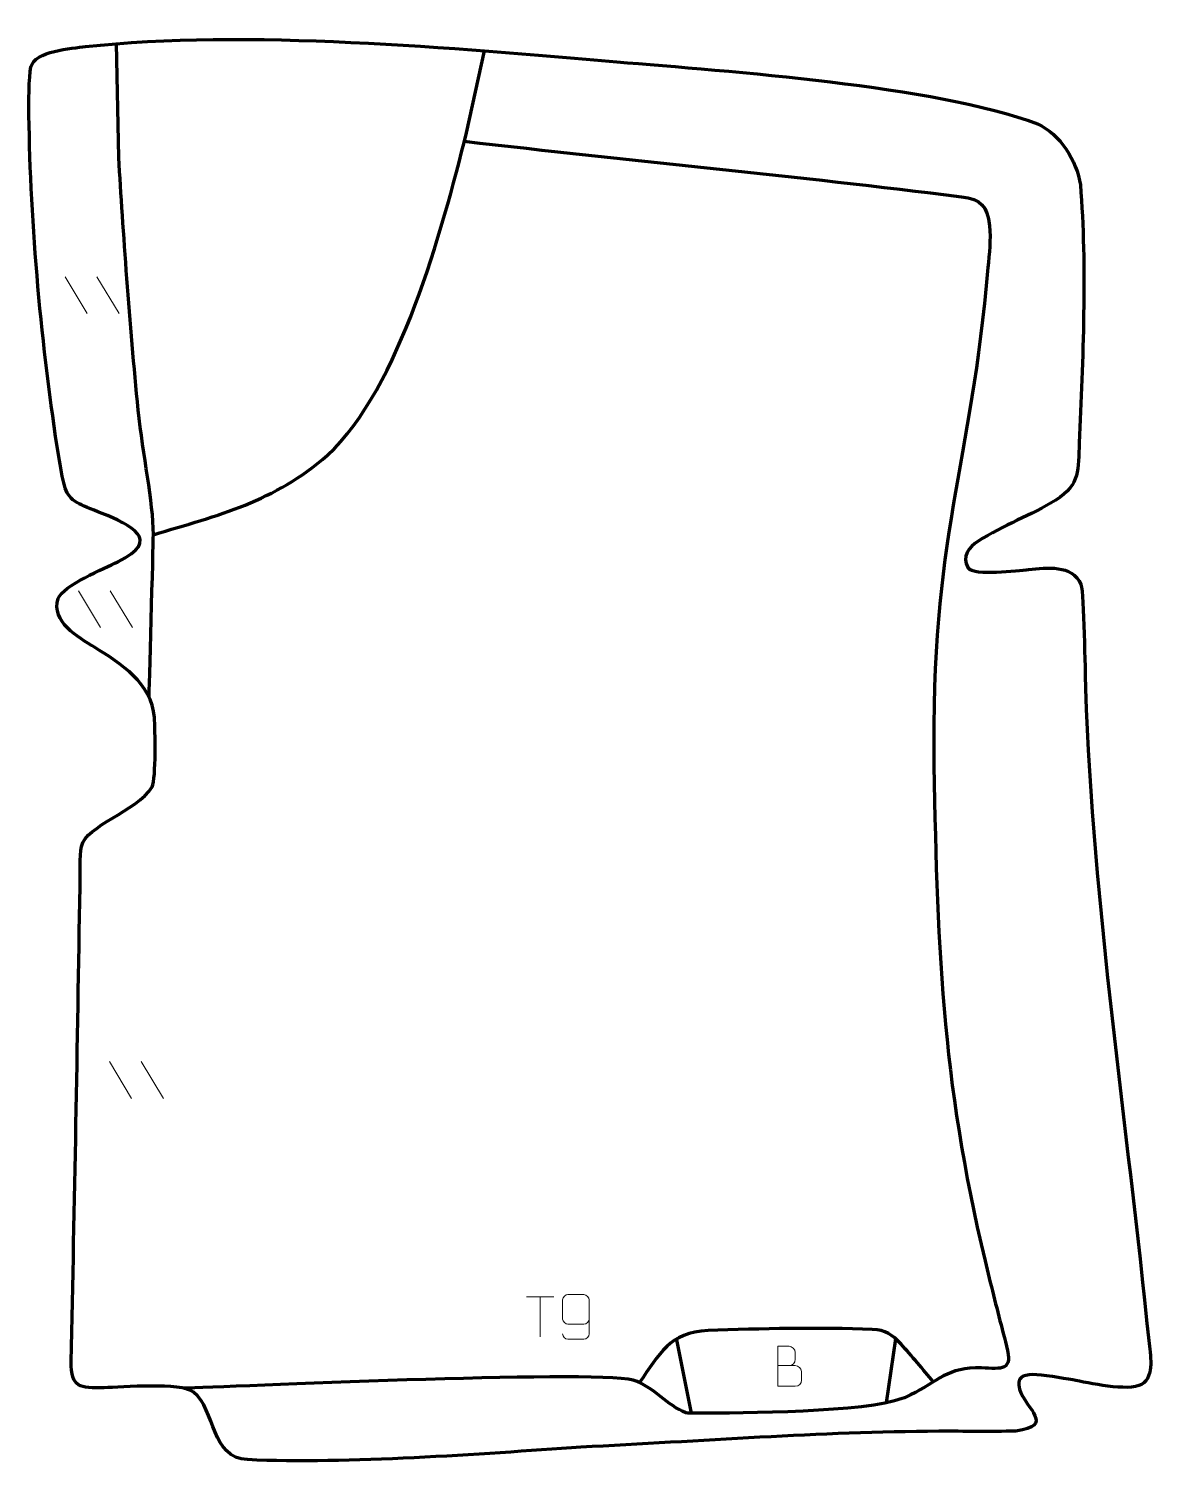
# Model space of a CAD drawing. Header units: millimetres. Extents: x 995 to 1624, y 105 to 906.
import ezdxf

# ---------------------------------------------------------------- set-up
doc = ezdxf.new("R2010")
doc.units = ezdxf.units.MM
doc.header["$MEASUREMENT"] = 0
doc.layers.add('layer 2', color=7, linetype='Continuous')
doc.layers.add('layer 3', color=7, linetype='Continuous')

msp = doc.modelspace()

# ---------------------------------------------------------------- linework, layer by layer
at = {"layer": 'layer 2', "color": 142, "lineweight": 158}
for points, knots in [([(1062.4933, 532.6415), (1062.4933, 532.6415), (1064.8931, 617.1781), (1064.8931, 623.2727), (1064.8931, 623.2727), (1064.8931, 641.9442), (1059.0649, 667.3886), (1056.48, 692.8129), (1056.48, 692.8129), (1051.6061, 740.749), (1048.106, 793.353), (1045.5493, 833.6691), (1045.5493, 833.6691), (1045.5493, 833.6691), (1044.4088, 897.2052), (1044.4088, 897.2052)], [0, 0, 0, 0, 0.2, 0.2, 0.2, 0.2, 0.4, 0.4, 0.4, 0.4, 0.6, 0.6, 0.6, 0.6, 1, 1, 1, 1]), ([(1064.8931, 623.2727), (1101.6568, 634.2117), (1132.1739, 641.6334), (1162.1107, 667.6448), (1162.1107, 667.6448), (1202.5318, 705.4834), (1225.8075, 792.5504), (1239.4857, 847.3882), (1239.4857, 847.3882), (1239.4857, 847.3882), (1249.6209, 893.21), (1249.6209, 893.21)], [0, 0, 0, 0, 0.25, 0.25, 0.25, 0.25, 0.5, 0.5, 0.5, 0.5, 1, 1, 1, 1]), ([(1238.3389, 842.7907), (1330.4481, 831.968), (1423.9503, 823.3831), (1515.6322, 811.8158), (1515.6322, 811.8158), (1526.6671, 810.4167), (1529.8604, 806.6117), (1531.2303, 795.5786), (1531.2303, 795.5786), (1532.1502, 788.1702), (1531.0393, 779.7398), (1530.3409, 772.2962), (1530.3409, 772.2962), (1521.137, 661.4343), (1498.1597, 622.2437), (1500.3051, 494.2925), (1500.3051, 494.2925), (1502.0901, 387.7758), (1505.3743, 311.804), (1531.1162, 208.4539), (1531.1162, 208.4539), (1534.2616, 195.7875), (1537.482, 183.1437), (1540.8039, 170.5225), (1540.8039, 170.5225), (1544.5146, 156.5681), (1538.1735, 157.9304), (1526.7629, 158.3915), (1526.7629, 158.3915), (1508.1257, 159.1445), (1502.3728, 150.7887), (1487.1726, 143.3234), (1487.1726, 143.3234), (1485.6504, 142.5758), (1484.2077, 141.9553), (1482.6343, 141.3282), (1482.6343, 141.3282), (1462.3755, 133.5309), (1393.6712, 133.1284), (1367.8929, 133.1275), (1367.8929, 133.1275), (1366.5914, 133.129), (1362.9972, 133.0931), (1361.8025, 133.4312), (1361.8025, 133.4312), (1351.6081, 137.2811), (1344.1759, 147.8399), (1332.5489, 151.594), (1332.5489, 151.594), (1307.5615, 157.4184), (1104.4465, 147.5088), (1081.7193, 147.0818)], [0, 0, 0, 0, 0.07142857, 0.07142857, 0.07142857, 0.07142857, 0.14285714, 0.14285714, 0.14285714, 0.14285714, 0.21428571, 0.21428571, 0.21428571, 0.21428571, 0.28571429, 0.28571429, 0.28571429, 0.28571429, 0.35714286, 0.35714286, 0.35714286, 0.35714286, 0.42857143, 0.42857143, 0.42857143, 0.42857143, 0.5, 0.5, 0.5, 0.5, 0.57142857, 0.57142857, 0.57142857, 0.57142857, 0.64285714, 0.64285714, 0.64285714, 0.64285714, 0.71428571, 0.71428571, 0.71428571, 0.71428571, 0.78571429, 0.78571429, 0.78571429, 0.78571429, 0.85714286, 0.85714286, 0.85714286, 0.85714286, 1, 1, 1, 1]), ([(1499.9345, 150.6441), (1494.1351, 157.4355), (1487.9712, 165.1451), (1481.9745, 171.6163), (1481.9745, 171.6163), (1476.9834, 177.0024), (1473.3175, 179.552), (1465.9061, 179.851), (1465.9061, 179.851), (1436.8904, 181.0212), (1403.2476, 180.3125), (1374.3191, 179.2122), (1374.3191, 179.2122), (1352.5495, 178.3267), (1347.3395, 165.9959), (1336.0158, 150.2321)], [0, 0, 0, 0, 0.2, 0.2, 0.2, 0.2, 0.4, 0.4, 0.4, 0.4, 0.6, 0.6, 0.6, 0.6, 1, 1, 1, 1])]:
    msp.add_open_spline(points, degree=3, knots=knots, dxfattribs=at)
for points in [[(1356.6463, 174.1503), (1356.6463, 174.1503), (1364.8387, 133.1523), (1364.8387, 133.1523)], [(1478.785, 174.5909), (1478.785, 174.5909), (1473.5472, 138.8569), (1473.5472, 138.8569)]]:
    msp.add_open_spline(points, degree=3, dxfattribs=at)
at = {"layer": 'layer 3', "color": 242, "lineweight": 158}
msp.add_open_spline([(1303.3899, 114.2097), (1369.9395, 117.4547), (1436.3595, 122.6583), (1503.024, 123.0501), (1503.024, 123.0501), (1517.2341, 123.1018), (1531.8215, 122.7332), (1545.9798, 123.2046), (1545.9798, 123.2046), (1567.8618, 126.076), (1551.8019, 135.3157), (1547.9716, 146.5932), (1547.9716, 146.5932), (1546.217, 152.9155), (1549.55, 154.5686), (1555.407, 154.6522), (1555.407, 154.6522), (1560.7621, 154.7284), (1571.9476, 152.6571), (1577.6928, 151.6812), (1577.6928, 151.6812), (1586.193, 150.1537), (1608.8457, 144.9249), (1615.9828, 149.2084), (1615.9828, 149.2084), (1623.7302, 153.8582), (1620.8293, 166.0431), (1620.0743, 173.663), (1620.0743, 173.663), (1607.926, 295.3882), (1589.0125, 414.6751), (1584.8142, 537.4796), (1584.8142, 537.4796), (1584.505, 546.8581), (1584.0131, 589.7949), (1582.2906, 595.485), (1582.2906, 595.485), (1577.0253, 606.9774), (1563.533, 604.6675), (1553.0849, 603.8882), (1553.0849, 603.8882), (1546.9051, 603.2732), (1522.8878, 600.0153), (1519.238, 604.9333), (1519.238, 604.9333), (1515.6009, 610.8069), (1520.0113, 616.4228), (1524.9184, 619.6914), (1524.9184, 619.6914), (1538.9246, 628.6293), (1554.6079, 634.0411), (1568.2869, 642.5911), (1568.2869, 642.5911), (1582.0739, 651.4922), (1580.6989, 659.5245), (1581.3473, 674.591), (1581.3473, 674.591), (1583.2861, 720.0372), (1585.6934, 773.0664), (1581.9637, 818.4077), (1581.9637, 818.4077), (1579.9208, 831.8668), (1570.6136, 846.712), (1558.0114, 852.4935), (1558.0114, 852.4935), (1500.506, 874.0685), (1385.3551, 881.7866), (1323.3154, 887.0906), (1323.3154, 887.0906), (1234.2157, 894.708), (1115.9735, 905.5472), (1027.0645, 895.5393), (1027.0645, 895.5393), (1019.5852, 894.7109), (998.6158, 893.0496), (996.6334, 884.2242), (996.6334, 884.2242), (995.3773, 878.6319), (995.454, 863.134), (995.5252, 857.1214), (995.5252, 857.1214), (996.2356, 797.07), (1002.6374, 726.2305), (1012.1538, 666.7961), (1012.1538, 666.7961), (1013.0142, 661.4223), (1014.0635, 654.6835), (1015.6547, 649.4964), (1015.6547, 649.4964), (1015.6547, 649.4964), (1015.7441, 649.2198), (1015.7441, 649.2198), (1015.7441, 649.2198), (1018.3347, 641.4567), (1023.4534, 640.3545), (1036.2559, 635.1246), (1036.2559, 635.1246), (1052.0669, 628.6658), (1070.4137, 620.3826), (1044.9986, 608.052), (1044.9986, 608.052), (1037.7581, 604.6603), (1014.4328, 594.7442), (1011.8469, 587.703), (1011.8469, 587.703), (1007.6744, 574.7199), (1022.9591, 566.0937), (1032.0855, 560.4375), (1032.0855, 560.4375), (1046.9219, 551.2213), (1063.926, 540.4772), (1065.5018, 521.3297), (1065.5018, 521.3297), (1065.8911, 514.4673), (1066.4962, 487.626), (1064.2474, 482.6155), (1064.2474, 482.6155), (1055.2908, 468.4986), (1027.3552, 461.0681), (1024.7989, 449.345), (1024.7989, 449.345), (1023.6872, 444.2466), (1024.121, 432.6347), (1024.0195, 426.711), (1024.0195, 426.711), (1022.5066, 338.4348), (1021.0688, 250.2062), (1018.9913, 161.9383), (1018.9913, 161.9383), (1018.9791, 147.2615), (1023.8237, 147.0316), (1037.4516, 147.3567), (1037.4516, 147.3567), (1047.453, 147.6237), (1080.3083, 150.4112), (1087.3643, 144.948), (1087.3643, 144.948), (1099.7219, 134.7574), (1097.0714, 108.1651), (1117.362, 107.2335), (1117.362, 107.2335), (1173.8238, 104.6413), (1246.7882, 110.2575), (1303.3899, 114.2097)], degree=3, knots=[0, 0, 0, 0, 0.02702703, 0.02702703, 0.02702703, 0.02702703, 0.05405405, 0.05405405, 0.05405405, 0.05405405, 0.08108108, 0.08108108, 0.08108108, 0.08108108, 0.10810811, 0.10810811, 0.10810811, 0.10810811, 0.13513514, 0.13513514, 0.13513514, 0.13513514, 0.16216216, 0.16216216, 0.16216216, 0.16216216, 0.18918919, 0.18918919, 0.18918919, 0.18918919, 0.21621622, 0.21621622, 0.21621622, 0.21621622, 0.24324324, 0.24324324, 0.24324324, 0.24324324, 0.27027027, 0.27027027, 0.27027027, 0.27027027, 0.2972973, 0.2972973, 0.2972973, 0.2972973, 0.32432432, 0.32432432, 0.32432432, 0.32432432, 0.35135135, 0.35135135, 0.35135135, 0.35135135, 0.37837838, 0.37837838, 0.37837838, 0.37837838, 0.40540541, 0.40540541, 0.40540541, 0.40540541, 0.43243243, 0.43243243, 0.43243243, 0.43243243, 0.45945946, 0.45945946, 0.45945946, 0.45945946, 0.48648649, 0.48648649, 0.48648649, 0.48648649, 0.51351351, 0.51351351, 0.51351351, 0.51351351, 0.54054054, 0.54054054, 0.54054054, 0.54054054, 0.56756757, 0.56756757, 0.56756757, 0.56756757, 0.59459459, 0.59459459, 0.59459459, 0.59459459, 0.62162162, 0.62162162, 0.62162162, 0.62162162, 0.64864865, 0.64864865, 0.64864865, 0.64864865, 0.67567568, 0.67567568, 0.67567568, 0.67567568, 0.7027027, 0.7027027, 0.7027027, 0.7027027, 0.72972973, 0.72972973, 0.72972973, 0.72972973, 0.75675676, 0.75675676, 0.75675676, 0.75675676, 0.78378378, 0.78378378, 0.78378378, 0.78378378, 0.81081081, 0.81081081, 0.81081081, 0.81081081, 0.83783784, 0.83783784, 0.83783784, 0.83783784, 0.86486486, 0.86486486, 0.86486486, 0.86486486, 0.89189189, 0.89189189, 0.89189189, 0.89189189, 0.91891892, 0.91891892, 0.91891892, 0.91891892, 0.94594595, 0.94594595, 0.94594595, 0.94594595, 1, 1, 1, 1], dxfattribs=at)
at = {"layer": 'layer 3', "color": 250, "lineweight": 9}
for points in [[(1015.6866, 767.1411), (1015.6866, 767.1411), (1028.0509, 746.5968), (1028.0509, 746.5968)], [(1033.4165, 767.1411), (1033.4165, 767.1411), (1045.7808, 746.5968), (1045.7808, 746.5968)], [(1023.095, 591.9869), (1023.095, 591.9869), (1035.4593, 571.4426), (1035.4593, 571.4426)], [(1040.8249, 591.9869), (1040.8249, 591.9869), (1053.1892, 571.4426), (1053.1892, 571.4426)], [(1040.3894, 329.3021), (1040.3894, 329.3021), (1052.7537, 308.7578), (1052.7537, 308.7578)], [(1058.1193, 329.3021), (1058.1193, 329.3021), (1070.4836, 308.7578), (1070.4836, 308.7578)], [(1272.9857, 198.0419), (1272.9857, 198.0419), (1288.2007, 198.0419), (1288.2007, 198.0419)], [(1280.5934, 175.7127), (1280.5934, 175.7127), (1280.5934, 198.063), (1280.5934, 198.063)]]:
    msp.add_open_spline(points, degree=3, dxfattribs=at)
for points, knots in [([(1293.1633, 177.3471), (1293.1874, 176.0076), (1294.5436, 174.3543), (1296.1155, 174.3887), (1296.1155, 174.3887), (1299.1003, 174.389), (1302.0855, 174.389), (1305.0709, 174.3887), (1305.0709, 174.3887), (1306.29, 174.3737), (1308.0182, 175.8113), (1308.0232, 177.3471), (1308.0232, 177.3471), (1308.0229, 183.7075), (1308.0229, 190.0683), (1308.0232, 196.4291), (1308.0232, 196.4291), (1308.0185, 197.592), (1306.29, 199.3631), (1305.0709, 199.3875), (1305.0709, 199.3875), (1302.0855, 199.3872), (1299.1003, 199.3872), (1296.1155, 199.3875), (1296.1155, 199.3875), (1294.8374, 199.3437), (1293.1677, 197.7292), (1293.1633, 196.4291), (1293.1633, 196.4291), (1293.1633, 192.8457), (1293.1633, 189.2627), (1293.1633, 185.6799), (1293.1633, 185.6799), (1293.2018, 184.2017), (1294.7845, 182.7688), (1296.1155, 182.7709), (1296.1155, 182.7709), (1299.1003, 182.7706), (1302.0855, 182.7706), (1305.0709, 182.7709), (1305.0709, 182.7709), (1306.4004, 182.7659), (1308.0434, 184.2731), (1308.0017, 185.7017)], [0, 0, 0, 0, 0.08333333, 0.08333333, 0.08333333, 0.08333333, 0.16666667, 0.16666667, 0.16666667, 0.16666667, 0.25, 0.25, 0.25, 0.25, 0.33333333, 0.33333333, 0.33333333, 0.33333333, 0.41666667, 0.41666667, 0.41666667, 0.41666667, 0.5, 0.5, 0.5, 0.5, 0.58333333, 0.58333333, 0.58333333, 0.58333333, 0.66666667, 0.66666667, 0.66666667, 0.66666667, 0.75, 0.75, 0.75, 0.75, 0.83333333, 0.83333333, 0.83333333, 0.83333333, 1, 1, 1, 1]), ([(1413.1326, 159.7507), (1416.3916, 159.7511), (1419.651, 159.7511), (1422.9107, 159.7507), (1422.9107, 159.7507), (1424.68, 159.7352), (1426.4029, 158.1802), (1426.4029, 156.3444), (1426.4029, 156.3444), (1426.4026, 155.3336), (1426.4026, 152.6023), (1426.4029, 151.5912), (1426.4029, 151.5912), (1426.4188, 149.9271), (1425.0375, 148.1233), (1422.9581, 148.1385), (1422.9581, 148.1385), (1419.6981, 148.1388), (1416.4384, 148.1388), (1413.1791, 148.1385), (1413.1791, 148.1385), (1413.1791, 155.5889), (1413.1791, 163.039), (1413.1791, 170.4888), (1413.1791, 170.4888), (1415.3052, 170.4888), (1417.4316, 170.4888), (1419.5581, 170.4888), (1419.5581, 170.4888), (1421.0636, 170.5046), (1422.9416, 168.7934), (1422.9575, 167.0357), (1422.9575, 167.0357), (1422.9571, 165.1851), (1422.9571, 165.0544), (1422.9575, 163.2035), (1422.9575, 163.2035), (1422.9729, 161.3529), (1421.312, 159.7352), (1419.5116, 159.7507)], [0, 0, 0, 0, 0.09090909, 0.09090909, 0.09090909, 0.09090909, 0.18181818, 0.18181818, 0.18181818, 0.18181818, 0.27272727, 0.27272727, 0.27272727, 0.27272727, 0.36363636, 0.36363636, 0.36363636, 0.36363636, 0.45454545, 0.45454545, 0.45454545, 0.45454545, 0.54545455, 0.54545455, 0.54545455, 0.54545455, 0.63636364, 0.63636364, 0.63636364, 0.63636364, 0.72727273, 0.72727273, 0.72727273, 0.72727273, 0.81818182, 0.81818182, 0.81818182, 0.81818182, 1, 1, 1, 1])]:
    msp.add_open_spline(points, degree=3, knots=knots, dxfattribs=at)

doc.saveas('drawing.dxf')
